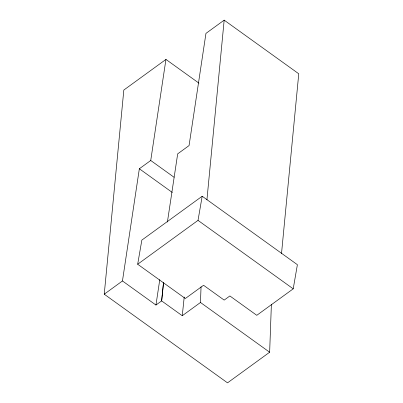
<?xml version="1.0" encoding="UTF-8"?>
<svg xmlns="http://www.w3.org/2000/svg" width="403" height="403" viewBox="0 0 403 403"><rect width="100%" height="100%" fill="white"/><g stroke="black" fill="none" stroke-linecap="round" stroke-linejoin="round"><path stroke-width="0.6" d="M163.477 282.78L161.643 300.905L182.262 315.73L200.477 302.487L201.047 286.77M198.956 83.154L165.95 59.422L123.827 90.04L104.241 294.2L227.524 382.85L269.647 352.227L271.38 304.436M206.925 199.883L224.169 20.15L298.759 73.784L281.516 253.517M163.537 282.8L161.643 300.905L155.951 305.046L122.457 280.956L139.347 168.761L150.732 160.49L165.95 59.422M182.262 315.73L184.216 297.001M167.406 222.063L177.678 153.86L189.062 145.584L205.953 33.394L224.169 20.15M155.951 305.046L159.779 279.627M137.68 264.237L141.846 240.107L202.185 196.241L297.389 264.7L293.218 288.83L256.787 315.317L229.871 295.958L224.179 300.099L203.565 285.274L185.345 298.512L137.68 264.237L198.019 220.376L202.185 196.241M104.241 294.2L122.457 280.956M150.732 160.49L174.081 177.275M139.347 168.761L172.338 192.488M198.019 220.376L293.218 288.83M200.477 302.487L269.647 352.227"/></g></svg>
